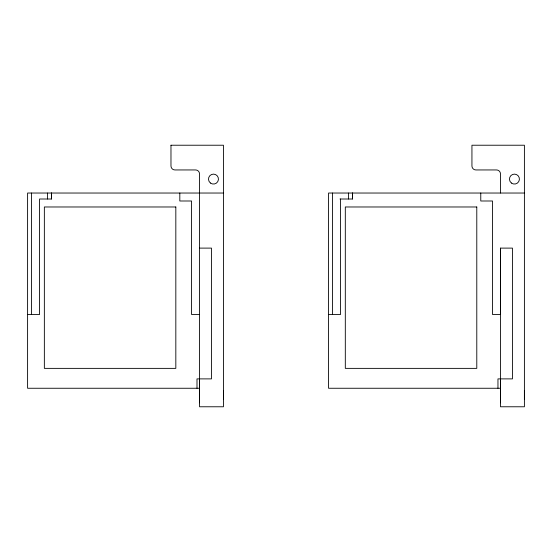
<?xml version="1.0" encoding="UTF-8"?>
<svg xmlns="http://www.w3.org/2000/svg" width="552" height="552" viewBox="0 0 552 552"><rect width="100%" height="100%" fill="white"/><g stroke="black" fill="none" stroke-linecap="round" stroke-linejoin="round"><path stroke-width="0.83" d="M51.502 199.01L51.502 193.034L51.502 199.01L39.551 199.01L39.551 314.509L27.6 314.509M199.534 402.794L199.534 378.886M223.436 399.179L223.436 390.471M352.466 199.01L352.466 193.034L352.466 199.01L340.004 199.01M500.498 402.794L500.498 378.886M497.959 388.256L497.959 378.886L512.449 378.886L512.449 248.11L500.498 248.11L500.498 314.509L492.529 314.509L492.529 200.997L480.771 200.997L480.771 193.034M524.4 399.179L524.4 390.471M223.436 193.034L27.6 193.034L27.6 388.256L199.534 388.256M524.4 193.034L328.564 193.034L328.564 388.256L500.498 388.256M199.534 248.11L211.485 248.11L211.485 378.886L196.995 378.886L196.995 388.256M199.534 314.509L191.565 314.509L191.565 200.997L179.814 200.997L179.814 193.034M328.564 314.509L340.515 314.509L340.515 199.01M500.498 193.034L500.491 173.928A3.981 3.981 0 0 0 496.51 169.947L475.921 169.947A3.981 3.981 0 0 1 471.939 165.966L471.939 145.224L524.4 145.224L524.4 406.776L500.498 406.776L500.498 248.11M348.484 193.034L348.484 199.01M332.545 193.034L332.545 314.509M47.52 193.034L47.52 199.01M31.581 193.034L31.581 314.509M500.498 387.987A7.949 0.469 -87.5 0 1 500.498 392.886M170.975 145.224L170.975 165.966A3.981 3.981 0 0 0 174.963 169.947L195.546 169.947A3.981 3.981 0 0 1 199.534 173.928L199.534 406.776L223.436 406.776L223.436 145.224L170.975 145.224M175.826 206.979L44.353 206.979L44.353 368.37L175.826 368.37L175.826 206.979M476.79 206.979L345.31 206.979L345.31 368.37L476.79 368.37L476.79 206.979M511.407 183.036A4.982 4.982 0 0 0 519.377 179.738A4.982 4.982 0 0 0 512.532 174.487A4.982 4.982 0 0 0 511.407 183.036M210.443 183.036A4.982 4.982 0 0 0 218.413 179.738A4.982 4.982 0 0 0 211.575 174.487A4.982 4.982 0 0 0 210.443 183.036"/></g></svg>
